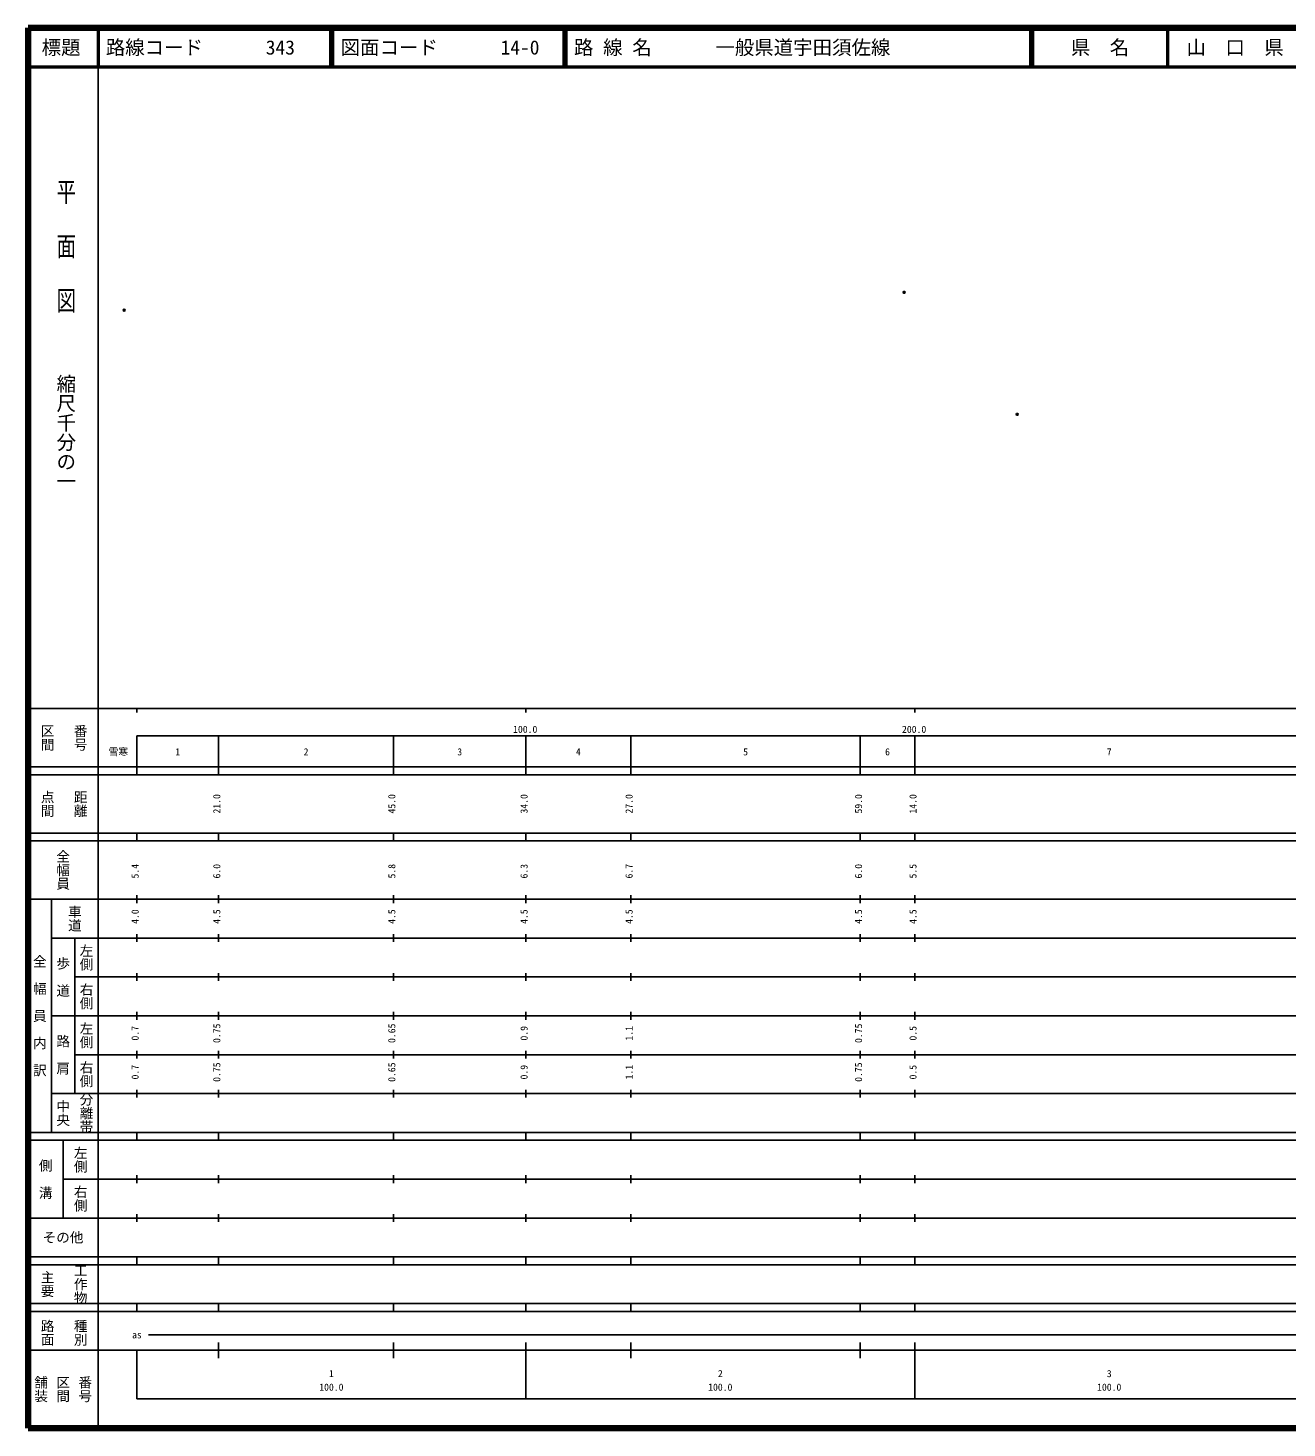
# Model space of a CAD drawing. Units: millimetres on the paper. Extents: x 40 to 680, y 20 to 380.
# Drawn here: x 40 to 363.7, y 20 to 380 of the extents above; entities that cross this region are included whole.
import ezdxf
from ezdxf.enums import TextEntityAlignment as Align

# ---------------------------------------------------------------- set-up
doc = ezdxf.new("R2010")
doc.units = ezdxf.units.MM
doc.header["$PDMODE"] = 32
doc.header["$PDSIZE"] = 0.5
doc.layers.add('M-OTRS', color=6, linetype='Continuous')
doc.layers.add('M-TTL-TXT', color=7, linetype='Continuous')
for name, color, linetype, lineweight in [('M-TTL', 2, 'Continuous', 140), ('M-TTL-BAND', 7, 'Continuous', 25), ('M-TTL-LINE', 7, 'Continuous', 50)]:
    doc.layers.add(name, color=color, linetype=linetype, lineweight=lineweight)
doc.styles.add('@ＭＳ ゴシック', font='')
doc.styles.add('ＭＳ ゴシック', font='')
doc.styles.get('@ＭＳ ゴシック').set_extended_font_data('@MS Gothic')
doc.styles.get('ＭＳ ゴシック').set_extended_font_data('MS Gothic')

msp = doc.modelspace()

# ---------------------------------------------------------------- linework, layer by layer
at = {"layer": 'M-OTRS'}
for p in [(265.272, 312.031), (64.734, 307.445), (294.364, 280.655)]:
    msp.add_point(p, dxfattribs=at)
at = {"layer": 'M-TTL'}
for p, q in [((40, 380), (40, 20)), ((680, 380), (40, 380)), ((40, 20), (680, 20))]:
    msp.add_line(p, q, dxfattribs=at)
at = {"layer": 'M-TTL-BAND'}
for p, q in [((58, 370), (58, 20)), ((40, 205), (579, 205)), ((68, 205), (68, 204)), ((168, 205), (168, 204)), ((268, 205), (268, 204)), ((68, 198), (579, 198)), ((68, 198), (68, 188)), ((89, 188), (89, 198)), ((134, 188), (134, 198)), ((168, 188), (168, 198)), ((195, 188), (195, 198)), ((254, 188), (254, 198)), ((268, 188), (268, 198)), ((40, 190), (579, 190)), ((40, 188), (579, 188)), ((40, 173), (579, 173)), ((68, 171), (68, 173)), ((89, 171), (89, 173)), ((134, 171), (134, 173)), ((168, 171), (168, 173)), ((195, 171), (195, 173)), ((254, 171), (254, 173)), ((268, 171), (268, 173)), ((40, 171), (579, 171)), ((40, 156), (579, 156)), ((46, 96), (46, 156)), ((68, 155), (68, 157)), ((89, 155), (89, 157)), ((134, 155), (134, 157)), ((168, 155), (168, 157)), ((195, 155), (195, 157)), ((254, 155), (254, 157)), ((268, 155), (268, 157)), ((46, 146), (579, 146)), ((52, 146), (52, 106)), ((68, 145), (68, 147)), ((89, 145), (89, 147)), ((134, 145), (134, 147)), ((168, 145), (168, 147)), ((195, 145), (195, 147)), ((254, 145), (254, 147)), ((268, 145), (268, 147)), ((68, 135), (68, 137)), ((89, 135), (89, 137)), ((134, 135), (134, 137)), ((168, 135), (168, 137)), ((195, 135), (195, 137)), ((254, 135), (254, 137)), ((268, 135), (268, 137)), ((52, 136), (579, 136)), ((46, 126), (579, 126)), ((68, 125), (68, 127)), ((89, 125), (89, 127)), ((134, 125), (134, 127)), ((168, 125), (168, 127)), ((195, 125), (195, 127)), ((254, 125), (254, 127)), ((268, 125), (268, 127)), ((52, 116), (579, 116)), ((68, 115), (68, 117)), ((89, 115), (89, 117)), ((134, 115), (134, 117)), ((168, 115), (168, 117)), ((195, 115), (195, 117)), ((254, 115), (254, 117)), ((268, 115), (268, 117)), ((46, 106), (579, 106)), ((68, 105), (68, 107)), ((89, 105), (89, 107)), ((134, 105), (134, 107)), ((168, 105), (168, 107)), ((195, 105), (195, 107)), ((254, 105), (254, 107)), ((268, 105), (268, 107)), ((40, 96), (579, 96)), ((40, 94), (579, 94)), ((49, 94), (49, 74)), ((68, 94), (68, 96)), ((89, 94), (89, 96)), ((134, 94), (134, 96)), ((168, 94), (168, 96)), ((195, 94), (195, 96)), ((254, 94), (254, 96)), ((268, 94), (268, 96)), ((49, 84), (579, 84)), ((68, 83), (68, 85)), ((89, 83), (89, 85)), ((134, 83), (134, 85)), ((168, 83), (168, 85)), ((195, 83), (195, 85)), ((254, 83), (254, 85)), ((268, 83), (268, 85)), ((40, 74), (579, 74)), ((68, 73), (68, 75)), ((89, 73), (89, 75)), ((134, 73), (134, 75)), ((168, 73), (168, 75)), ((195, 73), (195, 75)), ((254, 73), (254, 75)), ((268, 73), (268, 75)), ((40, 64), (579, 64)), ((40, 62), (579, 62)), ((68, 62), (68, 64)), ((89, 62), (89, 64)), ((134, 62), (134, 64)), ((168, 62), (168, 64)), ((195, 62), (195, 64)), ((254, 62), (254, 64)), ((268, 62), (268, 64)), ((40, 52), (579, 52)), ((68, 50), (68, 52)), ((89, 50), (89, 52)), ((134, 50), (134, 52)), ((168, 50), (168, 52)), ((195, 50), (195, 52)), ((254, 50), (254, 52)), ((268, 50), (268, 52)), ((40, 50), (579, 50)), ((71, 44), (565, 44)), ((40, 40), (579, 40)), ((68, 40), (68, 27.5)), ((89, 38), (89, 42)), ((134, 38), (134, 42)), ((168, 27.5), (168, 42)), ((195, 38), (195, 42)), ((254, 38), (254, 42)), ((268, 27.5), (268, 42)), ((68, 27.5), (579, 27.5))]:
    msp.add_line(p, q, dxfattribs=at)
at = {"layer": 'M-TTL-LINE'}
for p, q in [((58, 380), (58, 370)), ((117.75, 380), (117.75, 370)), ((118.25, 380), (118.25, 370)), ((177.75, 380), (177.75, 370)), ((178.25, 380), (178.25, 370)), ((297.75, 380), (297.75, 370)), ((298.25, 380), (298.25, 370)), ((333, 380), (333, 370)), ((40, 370), (680, 370))]:
    msp.add_line(p, q, dxfattribs=at)

# ---------------------------------------------------------------- texts
at = {"layer": 'M-TTL-BAND', "style": '@ＭＳ ゴシック', "width": 1.4}
msp.add_text('平  面  図', height=3.666, rotation=270, dxfattribs=at).set_placement((49.777, 306.475), align=Align.MIDDLE_RIGHT)
at = {"layer": 'M-TTL-BAND', "style": '@ＭＳ ゴシック'}
msp.add_text('縮尺千分の一', height=3.666, rotation=270, dxfattribs=at).set_placement((49.777, 261.03), align=Align.MIDDLE_RIGHT)
for s, p in [('区間', (45, 197.5)), ('番号', (53.5, 197.5)), ('点間', (45, 180.5)), ('距離', (53.5, 180.5)), ('全幅員', (49, 163.5)), ('車道', (52, 151)), ('左側', (55, 141)), ('全\u3000幅\u3000員\u3000内\u3000訳', (43, 126)), ('歩\u3000道', (49, 136)), ('右側', (55, 131)), ('左側', (55, 121)), ('路\u3000肩', (49, 116)), ('右側', (55, 111)), ('分離帯', (55, 101)), ('中央', (49, 101)), ('左側', (53.5, 89)), ('側\u3000溝', (44.5, 84)), ('右側', (53.5, 79)), ('工作物', (53.5, 57)), ('主要', (45, 57)), ('路面', (45, 44.5)), ('種別', (53.5, 44.5)), ('舗装', (43.333, 30)), ('区間', (49, 30)), ('番号', (54.667, 30))]:
    msp.add_text(s, height=2.566, rotation=270, dxfattribs=at).set_placement(p, align=Align.MIDDLE_CENTER)
at = {"layer": 'M-TTL-BAND', "style": 'ＭＳ ゴシック'}
for s, p in [('100.0', (167.844, 198.195)), ('200.0', (267.844, 198.195)), ('雪寒', (63.226, 192.405)), ('1', (78.5, 192.405)), ('2', (111.5, 192.405)), ('3', (151, 192.405)), ('4', (181.5, 192.405)), ('5', (224.5, 192.405)), ('6', (261, 192.405)), ('7', (318, 192.405)), ('as', (68, 42.5)), ('1', (118, 32.523)), ('2', (218, 32.523)), ('3', (318, 32.523)), ('100.0', (118, 29.033)), ('100.0', (218, 29.033)), ('100.0', (318, 29.033))]:
    msp.add_text(s, height=1.833, dxfattribs=at).set_placement(p, align=Align.BOTTOM_CENTER)
for s, p in [('21.0', (90, 180.5)), ('45.0', (135, 180.5)), ('34.0', (169, 180.5)), ('27.0', (196, 180.5)), ('59.0', (255, 180.5)), ('14.0', (269, 180.5)), ('5.4', (69, 163.174)), ('6.0', (90, 163.174)), ('5.8', (135, 163.174)), ('6.3', (169, 163.174)), ('6.7', (196, 163.174)), ('6.0', (255, 163.174)), ('5.5', (269, 163.174)), ('4.0', (69, 151.5)), ('4.5', (90, 151.5)), ('4.5', (135, 151.5)), ('4.5', (169, 151.5)), ('4.5', (196, 151.5)), ('4.5', (255, 151.5)), ('4.5', (269, 151.5)), ('0.7', (69, 121.5)), ('0.75', (90, 121.5)), ('0.65', (135, 121.5)), ('0.9', (169, 121.5)), ('1.1', (196, 121.5)), ('0.75', (255, 121.5)), ('0.5', (269, 121.5)), ('0.7', (69, 111.5)), ('0.75', (90, 111.5)), ('0.65', (135, 111.5)), ('0.9', (169, 111.5)), ('1.1', (196, 111.5)), ('0.75', (255, 111.5)), ('0.5', (269, 111.5))]:
    msp.add_text(s, height=1.833, rotation=90, dxfattribs=at).set_placement(p, align=Align.BOTTOM_CENTER)
msp.add_text('その他', height=2.566, dxfattribs=at).set_placement((49, 69), align=Align.MIDDLE_CENTER)
at = {"layer": 'M-TTL-TXT', "style": 'ＭＳ ゴシック'}
for s, p in [('標題', (48.5, 375)), ('県\u3000名', (315.625, 375)), ('山\u3000口\u3000県', (350.375, 375))]:
    msp.add_text(s, height=3.666, dxfattribs=at).set_placement(p, align=Align.MIDDLE_CENTER)
for s, p in [('路線コード', (60, 375)), ('343', (101.142, 375)), ('図面コード', (120.38, 375)), ('14-0', (161.521, 375)), ('路 線 名', (180.38, 375)), ('一般県道宇田須佐線', (216.734, 375))]:
    msp.add_text(s, height=3.666, dxfattribs=at).set_placement(p, align=Align.MIDDLE_LEFT)

doc.saveas('drawing.dxf')
